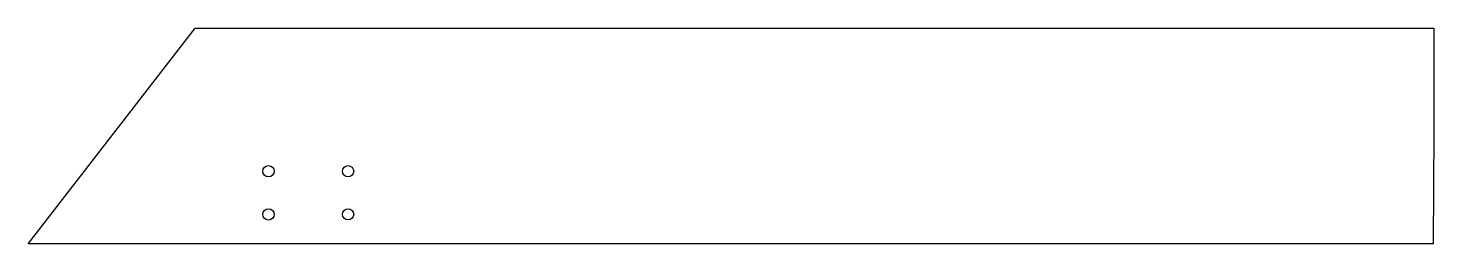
# Model space of a CAD drawing. Header units: millimetres. Extents: x 0 to 3250, y -250 to 250.
import ezdxf

# ---------------------------------------------------------------- set-up
doc = ezdxf.new("R2010")
doc.units = ezdxf.units.MM
doc.header["$LTSCALE"] = 25
doc.layers.add('3_Pezzi', color=7, linetype='Continuous')
doc.layers.add('5_Bulloni', color=7, linetype='Continuous')

msp = doc.modelspace()

# ---------------------------------------------------------------- linework, layer by layer
at = {"layer": '3_Pezzi', "color": 3, "linetype": 'Continuous'}
for p, q in [((0, -250), (385.9, 250)), ((385.9, 250), (3250.1, 250)), ((3250.1, 250), (3250.1, 12.3)), ((3250.1, 12.3), (3248.7, -250)), ((3248.7, -250), (0, -250))]:
    msp.add_line(p, q, dxfattribs=at)
at = {"layer": '5_Bulloni', "color": 5, "linetype": 'Continuous'}
for centre in [(555.8, -81.6), (739.9, -81.5), (555.8, -181.6), (739.9, -181.5)]:
    msp.add_circle(centre, 13, dxfattribs=at)

doc.saveas('drawing.dxf')
